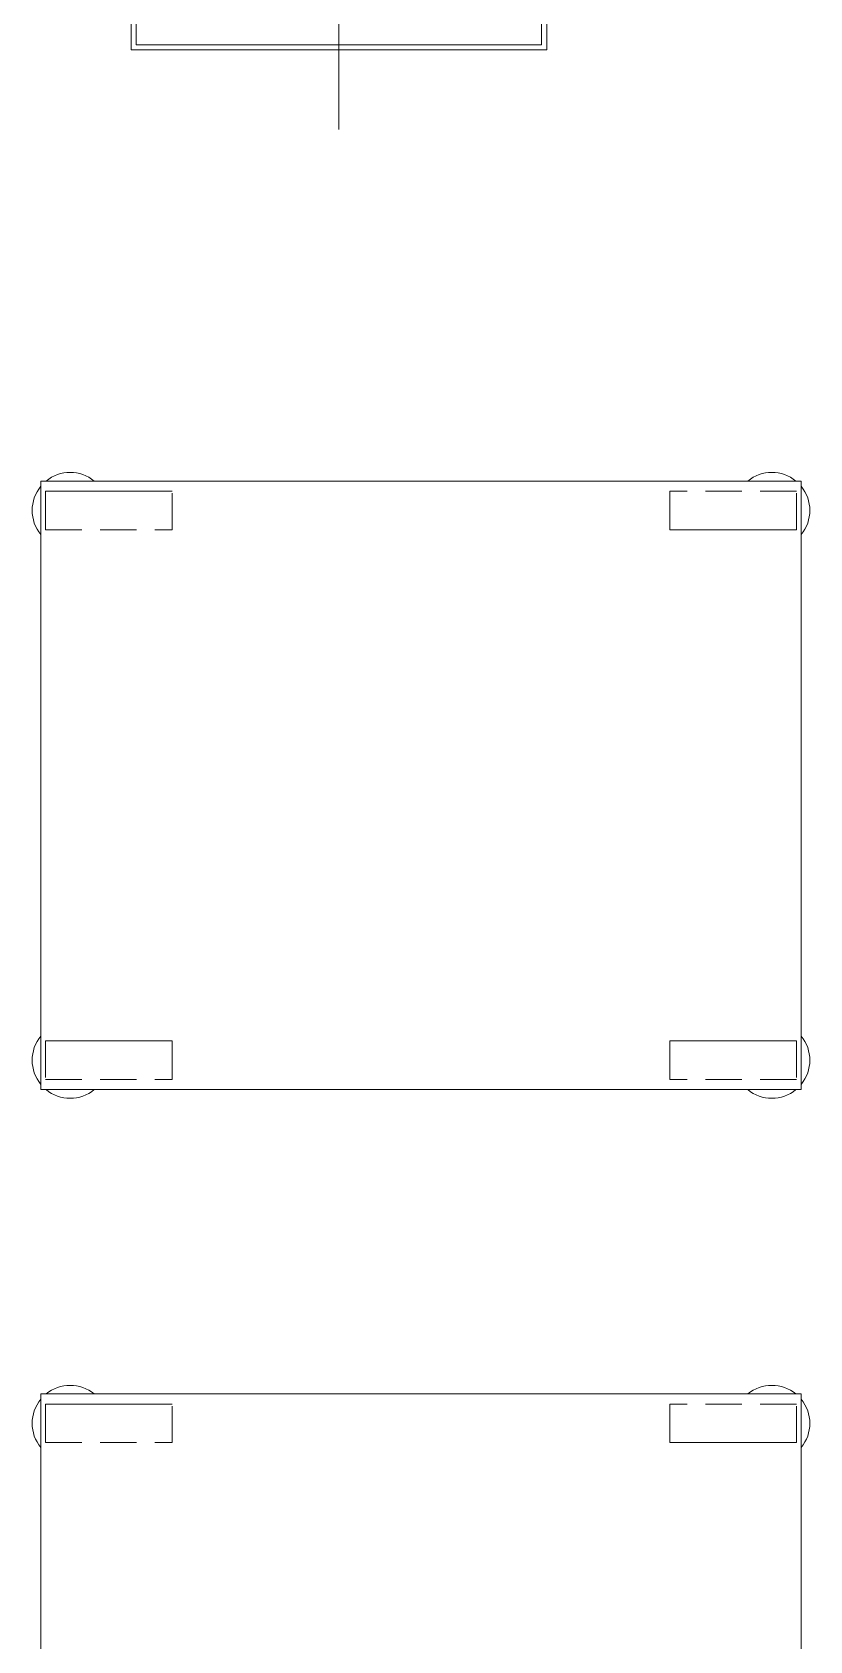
# Model space of a CAD drawing. Units: millimetres at full size. Extents: x -12803 to 120774, y -9413 to 101127.
# Drawn here: x 85447 to 86214, y 15603 to 17189 of the extents above; entities that cross this region are included whole.
import ezdxf

# ---------------------------------------------------------------- set-up
doc = ezdxf.new("R2010")
doc.units = ezdxf.units.MM
doc.header["$LTSCALE"] = 30
doc.linetypes.add('CHAIN1', pattern=[8, 5, -1, 1, -1])
doc.linetypes.add('DASHED1', pattern=[1.8, 1.2, -0.6])
doc.layers.add('0-0_NoName', color=7, linetype='Continuous')
for name, color, linetype, lineweight in [('0-A_AIHO34-移動式板金', 7, 'Continuous', 15), ('0-B_AIHO37-移動式板金隠れ線', 7, 'DASHED1', 15), ('0-C_AIHO34-移動式板金LL', 7, 'Continuous', 15), ('0-D_AIHO47-移動式板金アウトライン', 7, 'DASHED1', 15), ('2-B_金物', 7, 'Continuous', 15)]:
    doc.layers.add(name, color=color, linetype=linetype, lineweight=lineweight)

# ---------------------------------------------------------------- blocks, each defined once
blk = doc.blocks.new('グループ部品-732')
at = {"layer": '0-A_AIHO34-移動式板金'}
for p, q in [((85455.36, 16746.41), (86205.36, 16746.41)), ((85455.36, 16746.41), (85455.36, 16146.41)), ((86205.36, 16146.41), (86205.36, 16746.41)), ((85455.36, 16146.41), (86205.36, 16146.41)), ((85455.36, 15846.41), (86205.36, 15846.41)), ((85455.36, 15846.41), (85455.36, 15246.41)), ((86205.36, 15246.41), (86205.36, 15846.41))]:
    blk.add_line(p, q, dxfattribs=at)
at = {"layer": '0-B_AIHO37-移動式板金隠れ線'}
for p, q in [((85584.86, 16698.41), (85584.86, 16736.41)), ((86075.86, 16698.41), (86075.86, 16736.41)), ((85459.86, 16698.41), (85584.86, 16698.41)), ((86200.86, 16698.41), (86075.86, 16698.41)), ((85459.86, 16194.41), (85584.86, 16194.41)), ((85584.86, 16194.41), (85584.86, 16156.41)), ((86200.86, 16194.41), (86075.86, 16194.41)), ((86075.86, 16194.41), (86075.86, 16156.41)), ((86200.86, 16194.41), (86200.86, 16156.41)), ((86200.86, 16156.41), (86075.86, 16156.41)), ((85584.86, 15798.41), (85584.86, 15836.41)), ((86075.86, 15798.41), (86075.86, 15836.41)), ((85459.86, 15798.41), (85584.86, 15798.41)), ((86200.86, 15798.41), (86075.86, 15798.41))]:
    blk.add_line(p, q, dxfattribs=at)
for points in [[(85459.86, 16698.41), (85459.86, 16736.41), (85584.86, 16736.41)], [(86200.86, 16698.41), (86200.86, 16736.41), (86075.86, 16736.41)], [(85459.86, 16194.41), (85459.86, 16156.41), (85584.86, 16156.41)], [(85459.86, 15798.41), (85459.86, 15836.41), (85584.86, 15836.41)], [(86200.86, 15798.41), (86200.86, 15836.41), (86075.86, 15836.41)]]:
    blk.add_lwpolyline(points, dxfattribs=at)
at = {"layer": '0-C_AIHO34-移動式板金LL'}
for centre, start, end in [((85484.36, 16717.41), 50.65417, 129.34583), ((86176.36, 16717.41), 50.65417, 129.34583), ((85484.36, 16717.41), 140.65417, 219.34583), ((86176.36, 16717.41), 320.65417, 39.34583), ((85484.36, 16175.41), 140.65417, 219.34583), ((86176.36, 16175.41), 320.65417, 39.34583), ((85484.36, 16175.41), 230.65417, 309.34583), ((86176.36, 16175.41), 230.65417, 309.34583), ((85484.36, 15817.41), 50.65417, 129.34583), ((86176.36, 15817.41), 50.65417, 129.34583), ((85484.36, 15817.41), 140.65417, 219.34583), ((86176.36, 15817.41), 320.65417, 39.34583)]:
    blk.add_arc(centre, 37.5, start, end, dxfattribs=at)
at = {"layer": '0-D_AIHO47-移動式板金アウトライン', "linetype": 'Continuous'}
for points in [[(85455.36, 16146.41), (86205.36, 16146.41), (86205.36, 16746.41), (85455.36, 16746.41)], [(85455.36, 15246.41), (86205.36, 15246.41), (86205.36, 15846.41), (85455.36, 15846.41)]]:
    blk.add_lwpolyline(points, close=True, dxfattribs=at)
at = {"layer": '0-D_AIHO47-移動式板金アウトライン'}
for points in [[(85459.86, 16698.41), (85584.86, 16698.41), (85584.86, 16736.41), (85459.86, 16736.41)], [(86075.86, 16698.41), (86200.86, 16698.41), (86200.86, 16736.41), (86075.86, 16736.41)], [(85584.86, 16194.41), (85459.86, 16194.41), (85459.86, 16156.41), (85584.86, 16156.41)], [(86075.86, 16194.41), (86200.86, 16194.41), (86200.86, 16156.41), (86075.86, 16156.41)], [(85459.86, 15798.41), (85584.86, 15798.41), (85584.86, 15836.41), (85459.86, 15836.41)], [(86075.86, 15798.41), (86200.86, 15798.41), (86200.86, 15836.41), (86075.86, 15836.41)]]:
    blk.add_lwpolyline(points, close=True, dxfattribs=at)
at = {"layer": '2-B_金物', "linetype": 'CHAIN1'}
blk.add_line((85749.36, 17092.91), (85749.36, 17659.91), dxfattribs=at)
at = {"layer": '2-B_金物'}
for p, q in [((85544.36, 17581.41), (85544.36, 17171.41)), ((85549.36, 17576.41), (85549.36, 17176.41)), ((85949.36, 17176.41), (85949.36, 17576.41)), ((85549.36, 17176.41), (85949.36, 17176.41))]:
    blk.add_line(p, q, dxfattribs=at)
blk.add_lwpolyline([(85544.36, 17171.41), (85954.36, 17171.41), (85954.36, 17581.41)], dxfattribs=at)
blk = doc.blocks.new('グループ部品-763')
at = {"layer": '0-A_AIHO34-移動式板金'}
for p, q in [((85455.36, 16746.41), (86205.36, 16746.41)), ((85455.36, 16746.41), (85455.36, 16146.41)), ((86205.36, 16146.41), (86205.36, 16746.41)), ((85455.36, 16146.41), (86205.36, 16146.41)), ((85455.36, 15846.41), (86205.36, 15846.41)), ((85455.36, 15846.41), (85455.36, 15246.41)), ((86205.36, 15246.41), (86205.36, 15846.41))]:
    blk.add_line(p, q, dxfattribs=at)
at = {"layer": '0-B_AIHO37-移動式板金隠れ線'}
for p, q in [((85584.86, 16698.41), (85584.86, 16736.41)), ((86075.86, 16698.41), (86075.86, 16736.41)), ((85459.86, 16698.41), (85584.86, 16698.41)), ((86200.86, 16698.41), (86075.86, 16698.41)), ((85459.86, 16194.41), (85584.86, 16194.41)), ((85584.86, 16194.41), (85584.86, 16156.41)), ((86200.86, 16194.41), (86075.86, 16194.41)), ((86075.86, 16194.41), (86075.86, 16156.41)), ((86200.86, 16194.41), (86200.86, 16156.41)), ((86200.86, 16156.41), (86075.86, 16156.41)), ((85584.86, 15798.41), (85584.86, 15836.41)), ((86075.86, 15798.41), (86075.86, 15836.41)), ((85459.86, 15798.41), (85584.86, 15798.41)), ((86200.86, 15798.41), (86075.86, 15798.41))]:
    blk.add_line(p, q, dxfattribs=at)
for points in [[(85459.86, 16698.41), (85459.86, 16736.41), (85584.86, 16736.41)], [(86200.86, 16698.41), (86200.86, 16736.41), (86075.86, 16736.41)], [(85459.86, 16194.41), (85459.86, 16156.41), (85584.86, 16156.41)], [(85459.86, 15798.41), (85459.86, 15836.41), (85584.86, 15836.41)], [(86200.86, 15798.41), (86200.86, 15836.41), (86075.86, 15836.41)]]:
    blk.add_lwpolyline(points, dxfattribs=at)
at = {"layer": '0-C_AIHO34-移動式板金LL'}
for centre, start, end in [((85484.36, 16717.41), 50.65417, 129.34583), ((86176.36, 16717.41), 50.65417, 129.34583), ((85484.36, 16717.41), 140.65417, 219.34583), ((86176.36, 16717.41), 320.65417, 39.34583), ((85484.36, 16175.41), 140.65417, 219.34583), ((86176.36, 16175.41), 320.65417, 39.34583), ((85484.36, 16175.41), 230.65417, 309.34583), ((86176.36, 16175.41), 230.65417, 309.34583), ((85484.36, 15817.41), 50.65417, 129.34583), ((86176.36, 15817.41), 50.65417, 129.34583), ((85484.36, 15817.41), 140.65417, 219.34583), ((86176.36, 15817.41), 320.65417, 39.34583)]:
    blk.add_arc(centre, 37.5, start, end, dxfattribs=at)
at = {"layer": '0-D_AIHO47-移動式板金アウトライン', "linetype": 'Continuous'}
for points in [[(85455.36, 16146.41), (86205.36, 16146.41), (86205.36, 16746.41), (85455.36, 16746.41)], [(85455.36, 15246.41), (86205.36, 15246.41), (86205.36, 15846.41), (85455.36, 15846.41)]]:
    blk.add_lwpolyline(points, close=True, dxfattribs=at)
at = {"layer": '0-D_AIHO47-移動式板金アウトライン'}
for points in [[(85459.86, 16698.41), (85584.86, 16698.41), (85584.86, 16736.41), (85459.86, 16736.41)], [(86075.86, 16698.41), (86200.86, 16698.41), (86200.86, 16736.41), (86075.86, 16736.41)], [(85584.86, 16194.41), (85459.86, 16194.41), (85459.86, 16156.41), (85584.86, 16156.41)], [(86075.86, 16194.41), (86200.86, 16194.41), (86200.86, 16156.41), (86075.86, 16156.41)], [(85459.86, 15798.41), (85584.86, 15798.41), (85584.86, 15836.41), (85459.86, 15836.41)], [(86075.86, 15798.41), (86200.86, 15798.41), (86200.86, 15836.41), (86075.86, 15836.41)]]:
    blk.add_lwpolyline(points, close=True, dxfattribs=at)

msp = doc.modelspace()

# ---------------------------------------------------------------- block references
at = {"layer": '0-0_NoName'}
for name in ['グループ部品-732', 'グループ部品-763']:
    msp.add_blockref(name, (0, 0), dxfattribs=at)

doc.saveas('drawing.dxf')
